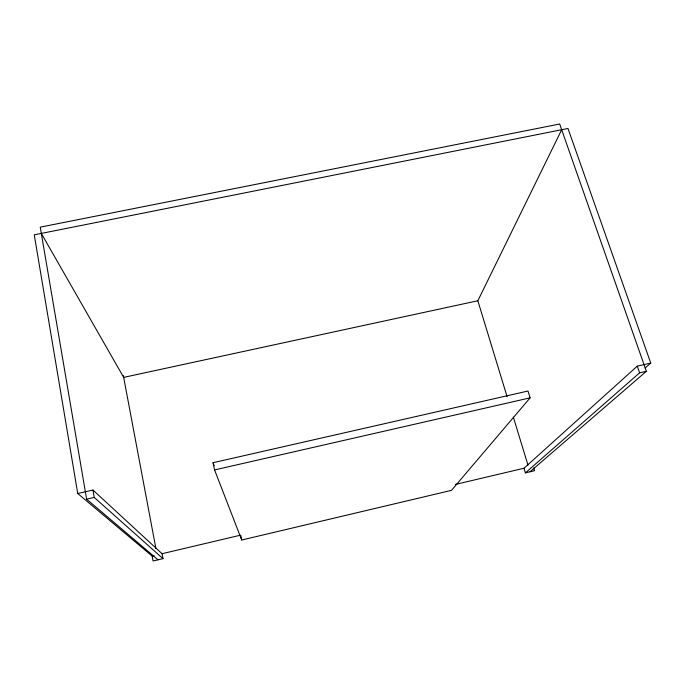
<?xml version="1.0" encoding="UTF-8"?>
<svg xmlns="http://www.w3.org/2000/svg" width="685" height="685" viewBox="0 0 685 685"><rect width="100%" height="100%" fill="white"/><g stroke="black" fill="none" stroke-linecap="round" stroke-linejoin="round"><path stroke-width="1.03" d="M507.106 396.718L477.839 300.758L561.683 129.73M530.113 397.848L451.483 490.357L241.711 540.011L214.568 469.936L213.044 462.717L527.989 391.024L530.113 397.848L214.568 469.936M455.371 484.441L524.016 468.232L637.273 366.15L650.75 363.076L567.985 128.472L34.25 234.827L77.739 493.517L152.138 556.049L153.063 560.989L162.996 558.635L162.062 553.711L92.963 490.058L77.739 493.517M524.016 468.232L525.421 472.856L639.602 372.837L646.357 371.296L559.679 124.011L40.244 227.155L86.618 499.168L158.038 559.816M645.15 367.982L650.75 363.076M530.002 471.768L646.357 371.296M152.138 556.049L154.125 555.586M162.062 553.711L239.639 535.387M525.421 472.856L534.583 470.689L533.726 467.915M86.618 499.168L94.239 497.43L162.996 558.635M477.839 300.758L123.677 377.384L41.314 233.414M213.044 462.717L214.182 465.697M637.273 366.15L639.602 372.837M513.339 417.131L527.972 465.115M240.675 535.148L241.711 540.011M123.343 375.62L155.915 548.574M92.963 490.058L94.239 497.43"/></g></svg>
